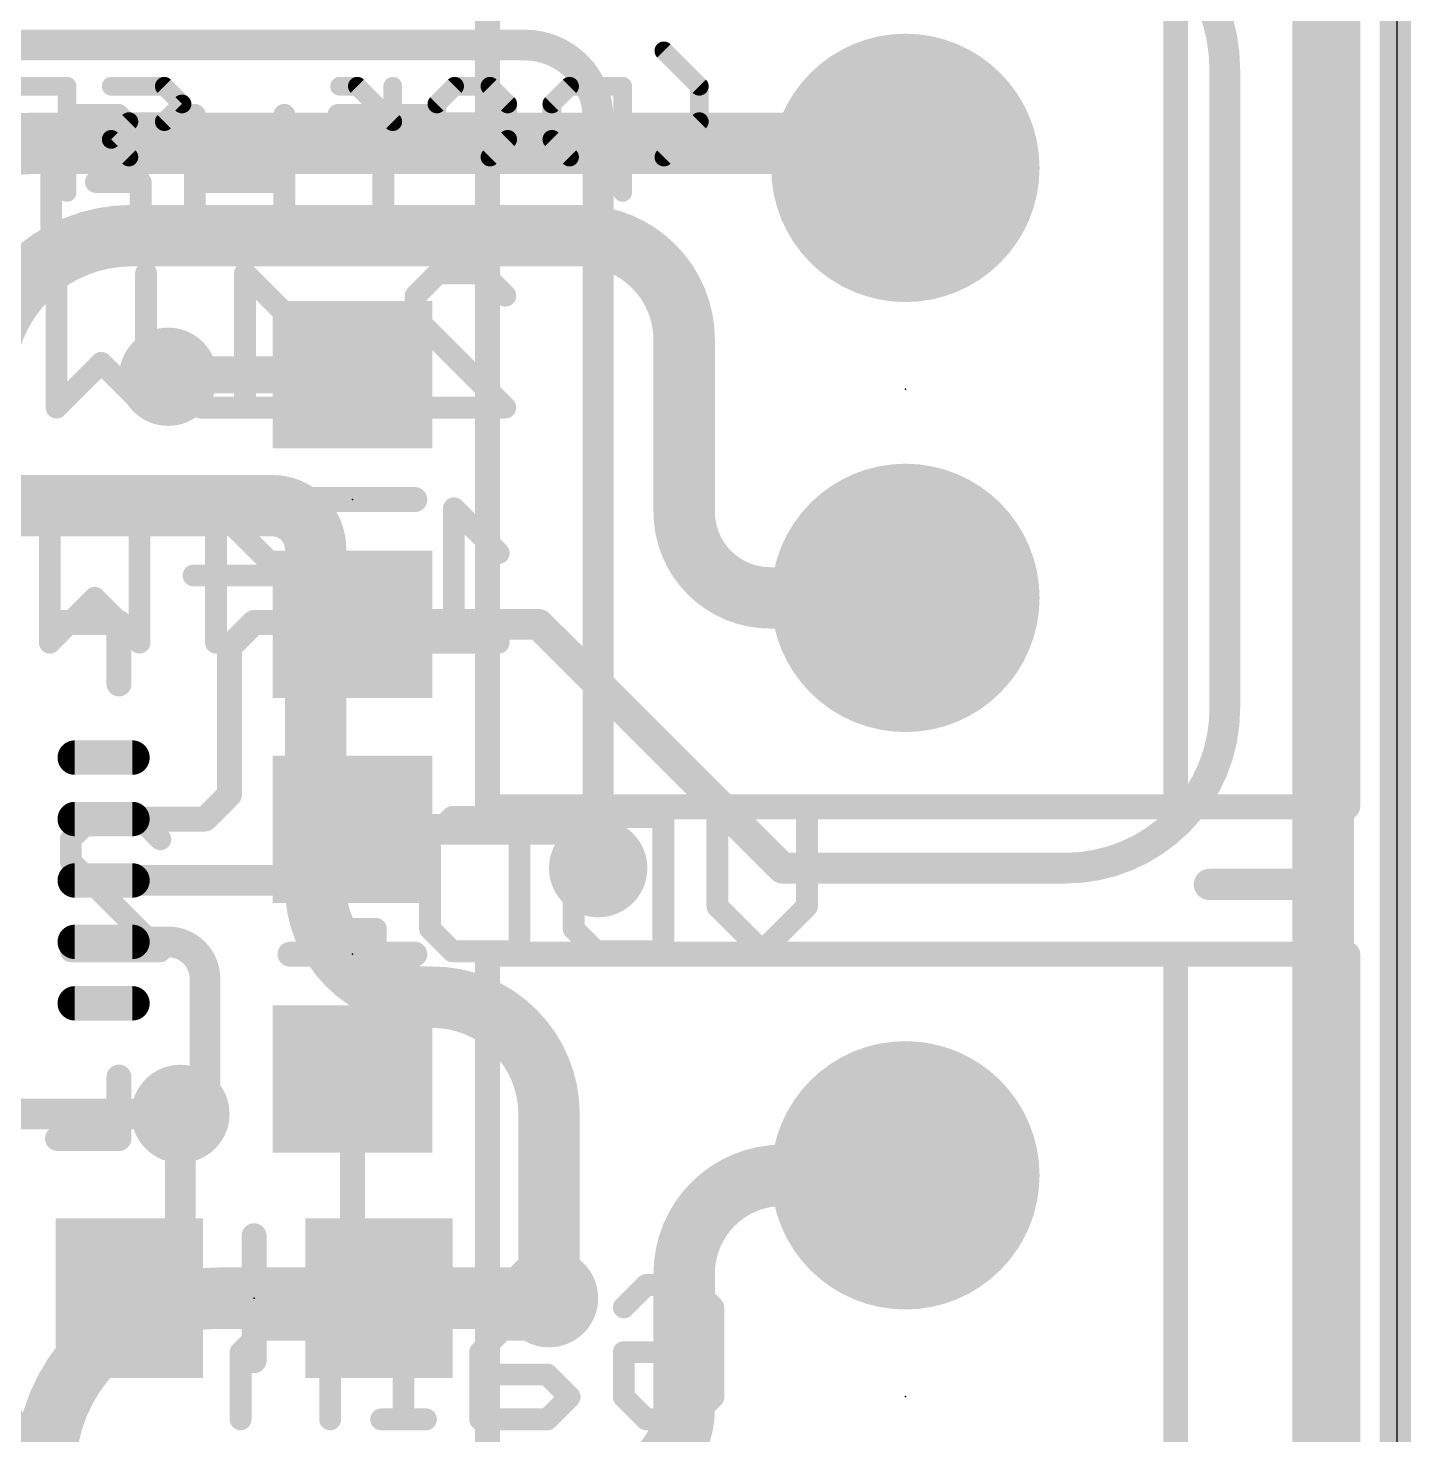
# Model space of a CAD drawing. Extents: x 0 to 23.1, y -0.1 to 28.2.
# Drawn here: x 11.86 to 23.11, y 9.49 to 20.94 of the extents above; entities that cross this region are included whole.
import ezdxf

# ---------------------------------------------------------------- set-up
doc = ezdxf.new("R2010")
doc.units = 0
for name, color, linetype in [('1', 12, 'CONTINUOUS'), ('16', 132, 'CONTINUOUS'), ('17', 110, 'CONTINUOUS'), ('18', 110, 'CONTINUOUS'), ('20', 53, 'CONTINUOUS'), ('21', 40, 'CONTINUOUS'), ('22', 6, 'CONTINUOUS'), ('23', 53, 'CONTINUOUS')]:
    doc.layers.add(name, color=color, linetype=linetype)

# ---------------------------------------------------------------- blocks, each defined once
blk = doc.blocks.new('RECT')
blk.add_solid([(-0.5, -0.5), (0.5, -0.5), (-0.5, 0.5), (0.5, 0.5)])
blk = doc.blocks.new('ROUNDP')
at = {"const_width": 0.5}
blk.add_lwpolyline([(0, -0.25, 1), (0, 0.25, 1), (0, -0.25)], format="xyb", dxfattribs=at)
blk = doc.blocks.new('RECT44800X120000R100')
at = {"const_width": 0.14}
blk.add_lwpolyline([(0.07, -0.235), (0.07, 0.235, 0.4142), (0, 0.305), (0, 0.305, 0.4142), (-0.07, 0.235), (-0.07, -0.235, 0.4142), (0, -0.305), (0, -0.305, 0.4142)], format="xyb", close=True, dxfattribs=at)
blk.add_solid([(-0.0254, -0.2604), (0.0254, -0.2604), (-0.0254, 0.2604), (0.0254, 0.2604)])
blk = doc.blocks.new('ROUNDV')
at = {"const_width": 0.5}
blk.add_lwpolyline([(0, -0.25, 1), (0, 0.25, 1), (0, -0.25)], format="xyb", dxfattribs=at)

msp = doc.modelspace()

# ---------------------------------------------------------------- linework, layer by layer
at = {"layer": '1'}
for points, const_width in [([(21.6, 20.6, 0.4142), (20.2, 22)], 0.25), ([(21.6625, 20.6, 1), (21.5375, 20.6)], 0.125), ([(21.5375, 20.6, 1), (21.6625, 20.6)], 0.125), ([(11.9, 20, 0.4142), (10, 18.1)], 0.5), ([(11.9, 20.125, 1), (11.9, 19.875)], 0.25), ([(11.9, 19.875, 1), (11.9, 20.125)], 0.25), ([(19, 19.8, 0.4142), (18.8, 20)], 0.5), ([(18.8, 20.125, 1), (18.8, 19.875)], 0.25), ([(18.8, 19.875, 1), (18.8, 20.125)], 0.25), ([(18.875, 19.8, 1), (19.125, 19.8)], 0.25), ([(12.7, 19.2484, 0.4142), (11.5, 18.0484)], 0.5), ([(12.7, 19.3734, 1), (12.7, 19.1234)], 0.25), ([(12.7, 19.1234, 1), (12.7, 19.3734)], 0.25), ([(16.2, 19.3734, 1), (16.2, 19.1234)], 0.25), ([(16.2, 19.1234, 1), (16.2, 19.3734)], 0.25), ([(17.2, 18.4, 0.4142), (16.3516, 19.2484)], 0.5), ([(16.3516, 19.3734, 1), (16.3516, 19.1234)], 0.25), ([(16.3516, 19.1234, 1), (16.3516, 19.3734)], 0.25), ([(17.325, 18.4, 1), (17.075, 18.4)], 0.25), ([(17.075, 18.4, 1), (17.325, 18.4)], 0.25), ([(13.016, 18.116, 0.4142), (13, 18.1)], 0.3), ([(13.016, 18.191, 1), (13.016, 18.041)], 0.15), ([(13.016, 18.041, 1), (13.016, 18.191)], 0.15), ([(14.5, 18.041, 1), (14.5, 18.191)], 0.15), ([(12.925, 18.1, 1), (13.075, 18.1)], 0.15), ([(17.2, 17, 0.4142), (17.9, 16.3)], 0.5), ([(17.325, 17, 1), (17.075, 17)], 0.25), ([(17.075, 17, 1), (17.325, 17)], 0.25), ([(17.9, 16.425, 1), (17.9, 16.175)], 0.25), ([(17.9, 16.175, 1), (17.9, 16.425)], 0.25), ([(19, 16.175, 1), (19, 16.425)], 0.25), ([(13.7, 16.1508, 1), (13.7, 16.0492)], 0.1016), ([(13.7359, 16.0641, 1), (13.6641, 16.1359)], 0.1016), ([(14.5, 16.1465, 1), (14.5, 16.0215)], 0.125), ([(14.5199, 16.1359, 1), (14.4481, 16.0641)], 0.1016), ([(14.4641, 16.0481, 1), (14.5359, 16.1199)], 0.1016), ([(14.484, 16.0492, 1), (14.484, 16.1508)], 0.1016), ([(16.0602, 16.1282, 1), (15.9718, 16.0398)], 0.125), ([(16.016, 16.0215, 1), (16.016, 16.1465)], 0.125), ([(13.5508, 15.9, 1), (13.4492, 15.9)], 0.1016), ([(13.4641, 15.9359, 1), (13.5359, 15.8641)], 0.1016), ([(20.3, 14.1, 0.4142), (21.6, 15.4)], 0.25), ([(21.6625, 15.4, 1), (21.5375, 15.4)], 0.125), ([(21.5375, 15.4, 1), (21.6625, 15.4)], 0.125), ([(13.5359, 14.6641, 1), (13.4641, 14.7359)], 0.1016), ([(13.4492, 14.7, 1), (13.5508, 14.7)], 0.1016), ([(12.475, 14.5508, 1), (12.475, 14.4492)], 0.1016), ([(13.2641, 14.5359, 1), (13.3359, 14.4641)], 0.1016), ([(13.3, 14.4492, 1), (13.3, 14.5508)], 0.1016), ([(14.084, 14, 0.4142), (14.5, 14.416)], 0.25), ([(14.5, 14.4785, 1), (14.5, 14.3535)], 0.125), ([(14.5625, 14.416, 1), (14.4375, 14.416)], 0.125), ([(16.5, 14.1, 0.4142), (16.184, 14.416)], 0.25), ([(16.184, 14.4785, 1), (16.184, 14.3535)], 0.125), ([(16.184, 14.3535, 1), (16.184, 14.4785)], 0.125), ([(18, 14.1625, 1), (18, 14.0375)], 0.125), ([(17.9558, 14.0558, 1), (18.0442, 14.1442)], 0.125), ([(20.3, 14.1625, 1), (20.3, 14.0375)], 0.125), ([(20.3, 14.0375, 1), (20.3, 14.1625)], 0.125), ([(12.475, 14.0625, 1), (12.475, 13.9375)], 0.125), ([(14.084, 14.0625, 1), (14.084, 13.9375)], 0.125), ([(14.084, 13.9375, 1), (14.084, 14.0625)], 0.125), ([(16.4375, 14.1, 1), (16.5625, 14.1)], 0.125), ([(12.475, 13.5625, 1), (12.475, 13.4375)], 0.125), ([(13.3, 13.2, 0.4142), (13, 13.5)], 0.25), ([(13, 13.5625, 1), (13, 13.4375)], 0.125), ([(13, 13.4375, 1), (13, 13.5625)], 0.125), ([(13.3625, 13.2, 1), (13.2375, 13.2)], 0.125), ([(13.2375, 13.2, 1), (13.3625, 13.2)], 0.125), ([(14.5508, 12.384, 1), (14.4492, 12.384)], 0.1016), ([(13.1, 12.1, 0.4142), (13.3, 12.3)], 0.25), ([(13.3625, 12.3, 1), (13.2375, 12.3)], 0.125), ([(13.2375, 12.3, 1), (13.3625, 12.3)], 0.125), ([(13.1, 12.1625, 1), (13.1, 12.0375)], 0.125), ([(13.1625, 12.1, 1), (13.0375, 12.1)], 0.125), ([(18, 11.6, 0.4142), (17.2, 10.8)], 0.5), ([(18, 11.725, 1), (18, 11.475)], 0.25), ([(18, 11.475, 1), (18, 11.725)], 0.25), ([(19, 11.475, 1), (19, 11.725)], 0.25), ([(12.684, 10.6, 0.4142), (13.1, 11.016)], 0.25), ([(13.1625, 11.016, 1), (13.0375, 11.016)], 0.125), ([(13.0375, 11.016, 1), (13.1625, 11.016)], 0.125), ([(17.325, 10.8, 1), (17.075, 10.8)], 0.25), ([(14.5359, 10.8519, 1), (14.4641, 10.7801)], 0.1016), ([(17.075, 10.8, 1), (17.325, 10.8)], 0.25), ([(14.4492, 10.816, 1), (14.5508, 10.816)], 0.1016), ([(14.716, 10.725, 1), (14.716, 10.475)], 0.25), ([(16.1, 10.475, 1), (16.1, 10.725)], 0.25), ([(12.684, 10.6625, 1), (12.684, 10.5375)], 0.125), ([(14.6801, 10.5641, 1), (14.7519, 10.6359)], 0.1016), ([(11.5, 9.9516, 0.4142), (12.4, 9.0516)], 0.5), ([(16.5516, 9.0516, 0.4142), (17.2, 9.7)], 0.5), ([(17.325, 9.7, 1), (17.075, 9.7)], 0.25), ([(17.075, 9.7, 1), (17.325, 9.7)], 0.25)]:
    msp.add_lwpolyline(points, format="xyb", dxfattribs=dict(at, const_width=const_width))
for points, const_width in [([(22.4, 6.9), (22.4, 21.2)], 0.5), ([(21.6, 15.4), (21.6, 20.6)], 0.25), ([(11.9, 20), (18.8, 20)], 0.5), ([(12.7, 19.2484), (16.2, 19.2484)], 0.5), ([(16.2, 19.2484), (16.3516, 19.2484)], 0.5), ([(17.2, 18.4), (17.2, 17)], 0.5), ([(14.5, 18.116), (13.016, 18.116)], 0.3), ([(17.9, 16.3), (19, 16.3)], 0.5), ([(13.5, 15.9), (13.7, 16.1)], 0.2032), ([(13.7, 16.1), (14.484, 16.1)], 0.2032), ([(14.5, 16.084), (16.016, 16.084)], 0.25), ([(14.484, 16.1), (14.5, 16.084)], 0.2032), ([(16.016, 16.084), (18, 14.1)], 0.25), ([(13.5, 14.7), (13.5, 15.9)], 0.2032), ([(13.3, 14.5), (13.5, 14.7)], 0.2032), ([(12.475, 14.5), (13.3, 14.5)], 0.2032), ([(14.5, 14.416), (16.184, 14.416)], 0.25), ([(18, 14.1), (20.3, 14.1)], 0.25), ([(12.475, 14), (14.084, 14)], 0.25), ([(12.475, 13.5), (13, 13.5)], 0.25), ([(13.3, 13.2), (13.3, 12.3)], 0.25), ([(14.5, 12.384), (14.5, 10.816)], 0.2032), ([(13.1, 12.1), (13.1, 11.016)], 0.25), ([(18, 11.6), (19, 11.6)], 0.5), ([(17.2, 9.7), (17.2, 10.8)], 0.5), ([(14.5, 10.816), (14.716, 10.6)], 0.2032), ([(16.1, 10.6), (14.716, 10.6)], 0.5)]:
    msp.add_lwpolyline(points, dxfattribs=dict(at, const_width=const_width))
at = {"layer": '16'}
for points, const_width in [([(22.987, 27.94), (22.987, 0)], 0.254), ([(15.9, 20.8), (6.1, 20.8)], 0.25), ([(16.5, 14.1), (16.5, 20.2)], 0.25), ([(13.85, 17.05), (10.75, 17.05)], 0.5), ([(14.2, 13.95), (14.2, 16.7)], 0.5), ([(15.15, 13.05), (15.1, 13.05)], 0.5), ([(16.1, 10.6), (16.1, 12.1)], 0.5), ([(13.1, 12.1), (10.4, 12.1)], 0.25), ([(13.4, 10.6), (16.1, 10.6)], 0.5)]:
    msp.add_lwpolyline(points, dxfattribs=dict(at, const_width=const_width))
for points, const_width in [([(16.5, 20.2, 0.4142), (15.9, 20.8)], 0.25), ([(15.9, 20.8625, 1), (15.9, 20.7375)], 0.125), ([(15.9, 20.7375, 1), (15.9, 20.8625)], 0.125), ([(16.5625, 20.2, 1), (16.4375, 20.2)], 0.125), ([(16.4375, 20.2, 1), (16.5625, 20.2)], 0.125), ([(14.2, 16.7, 0.4142), (13.85, 17.05)], 0.5), ([(13.85, 17.175, 1), (13.85, 16.925)], 0.25), ([(13.85, 16.925, 1), (13.85, 17.175)], 0.25), ([(14.325, 16.7, 1), (14.075, 16.7)], 0.25), ([(14.075, 16.7, 1), (14.325, 16.7)], 0.25), ([(14.2, 13.95, 0.4142), (15.1, 13.05)], 0.5), ([(14.325, 13.95, 1), (14.075, 13.95)], 0.25), ([(16.4375, 14.1, 1), (16.5625, 14.1)], 0.125), ([(14.075, 13.95, 1), (14.325, 13.95)], 0.25), ([(15.1, 13.175, 1), (15.1, 12.925)], 0.25), ([(16.1, 12.1, 0.4142), (15.15, 13.05)], 0.5), ([(15.15, 13.175, 1), (15.15, 12.925)], 0.25), ([(15.1, 12.925, 1), (15.1, 13.175)], 0.25), ([(15.15, 12.925, 1), (15.15, 13.175)], 0.25), ([(16.225, 12.1, 1), (15.975, 12.1)], 0.25), ([(13.1, 12.0375, 1), (13.1, 12.1625)], 0.125), ([(15.975, 12.1, 1), (16.225, 12.1)], 0.25), ([(13.4, 10.6, 0.4142), (12, 9.2)], 0.5), ([(13.4, 10.725, 1), (13.4, 10.475)], 0.25), ([(13.4, 10.475, 1), (13.4, 10.725)], 0.25), ([(16.1, 10.475, 1), (16.1, 10.725)], 0.25), ([(15.975, 10.6, 1), (16.225, 10.6)], 0.25)]:
    msp.add_lwpolyline(points, format="xyb", dxfattribs=dict(at, const_width=const_width))
at = {"layer": '20'}
msp.add_line((23, 26), (23, 2), dxfattribs=at)
at = {"layer": '21'}
for points, const_width in [([(15.6, 21.6), (15.6, 14.6)], 0.2032), ([(21.2, 14.6), (21.2, 21.6)], 0.2032), ([(22.6, 14.6), (22.6, 21.6)], 0.2032), ([(12.2299, 20.232), (12.0477, 20.0498)], 0.1778), ([(12.5943, 20.232), (12.2299, 20.232)], 0.1778), ([(12.7765, 20.0498), (12.5943, 20.232)], 0.1778), ([(13.2171, 19.1389), (13.2171, 20.232)], 0.1778), ([(13.9458, 20.232), (13.9458, 19.1389)], 0.1778), ([(14.3865, 20.232), (15.1152, 20.232)], 0.1778), ([(14.7509, 19.1389), (14.7509, 20.232)], 0.1778), ([(12.0477, 20.0498), (12.0477, 19.3211)], 0.1778), ([(12.7765, 19.6855), (12.4121, 19.6855)], 0.1778), ([(12.7765, 19.3211), (12.7765, 19.6855)], 0.1778), ([(13.2171, 19.6855), (13.9458, 19.6855)], 0.1778), ([(12.0477, 19.3211), (12.2299, 19.1389)], 0.1778), ([(12.5943, 19.1389), (12.7765, 19.3211)], 0.1778), ([(12.2299, 19.1389), (12.5943, 19.1389)], 0.1778), ([(13.992, 17.1), (15.008, 17.1)], 0.2032), ([(12.1, 16.1), (12.6, 16.1)], 0.2032), ([(12.6, 16.1), (12.6, 15.6)], 0.2032), ([(15.6, 14.6), (21.2, 14.6)], 0.2032), ([(21.2, 14.6), (22.6, 14.6)], 0.2032), ([(21.4738, 13.9677), (22.4907, 13.9677)], 0.254), ([(15.008, 13.4), (13.992, 13.4)], 0.2032), ([(21.2, 13.4), (15.6, 13.4)], 0.2032), ([(15.6, 13.4), (15.6, 6.4)], 0.2032), ([(22.6, 13.4), (21.2, 13.4)], 0.2032), ([(21.2, 6.4), (21.2, 13.4)], 0.2032), ([(22.6, 6.4), (22.6, 13.4)], 0.2032), ([(12.6, 11.9), (12.6, 12.4)], 0.2032), ([(12.1, 11.9), (12.6, 11.9)], 0.2032), ([(13.7, 11.108), (13.7, 10.092)], 0.2032)]:
    msp.add_lwpolyline(points, dxfattribs=dict(at, const_width=const_width))
for points, const_width in [([(12.2299, 20.2765, 1), (12.2299, 20.1876)], 0.0889), ([(12.2613, 20.2006, 1), (12.1985, 20.2635)], 0.0889), ([(12.6257, 20.2635, 1), (12.5628, 20.2006)], 0.0889), ([(12.5943, 20.1876, 1), (12.5943, 20.2765)], 0.0889), ([(13.2615, 20.232, 1), (13.1726, 20.232)], 0.0889), ([(13.9903, 20.232, 1), (13.9014, 20.232)], 0.0889), ([(14.3865, 20.2765, 1), (14.3865, 20.1876)], 0.0889), ([(14.7953, 20.232, 1), (14.7064, 20.232)], 0.0889), ([(15.1152, 20.1876, 1), (15.1152, 20.2765)], 0.0889), ([(12.0921, 20.0498, 1), (12.0032, 20.0498)], 0.0889), ([(12.0163, 20.0813, 1), (12.0791, 20.0184)], 0.0889), ([(12.745, 20.0184, 1), (12.8079, 20.0813)], 0.0889), ([(12.4121, 19.7299, 1), (12.4121, 19.641)], 0.0889), ([(12.8209, 19.6855, 1), (12.732, 19.6855)], 0.0889), ([(12.7765, 19.641, 1), (12.7765, 19.7299)], 0.0889), ([(13.2171, 19.7299, 1), (13.2171, 19.641)], 0.0889), ([(13.9458, 19.641, 1), (13.9458, 19.7299)], 0.0889), ([(12.0791, 19.3525, 1), (12.0163, 19.2897)], 0.0889), ([(12.0032, 19.3211, 1), (12.0921, 19.3211)], 0.0889), ([(12.732, 19.3211, 1), (12.8209, 19.3211)], 0.0889), ([(12.8079, 19.2897, 1), (12.745, 19.3525)], 0.0889), ([(12.2299, 19.1834, 1), (12.2299, 19.0944)], 0.0889), ([(12.1985, 19.1075, 1), (12.2613, 19.1703)], 0.0889), ([(12.5628, 19.1703, 1), (12.6257, 19.1075)], 0.0889), ([(12.5943, 19.0944, 1), (12.5943, 19.1834)], 0.0889), ([(13.1726, 19.1389, 1), (13.2615, 19.1389)], 0.0889), ([(13.9014, 19.1389, 1), (13.9903, 19.1389)], 0.0889), ([(14.7064, 19.1389, 1), (14.7953, 19.1389)], 0.0889), ([(13.992, 17.1508, 1), (13.992, 17.0492)], 0.1016), ([(15.008, 17.0492, 1), (15.008, 17.1508)], 0.1016), ([(12.1, 16.1508, 1), (12.1, 16.0492)], 0.1016), ([(12.6508, 16.1, 1), (12.5492, 16.1)], 0.1016), ([(12.6, 16.0492, 1), (12.6, 16.1508)], 0.1016), ([(12.5492, 15.6, 1), (12.6508, 15.6)], 0.1016), ([(15.6, 14.6508, 1), (15.6, 14.5492)], 0.1016), ([(21.2, 14.6508, 1), (21.2, 14.5492)], 0.1016), ([(21.2, 14.5492, 1), (21.2, 14.6508)], 0.1016), ([(22.6, 14.5492, 1), (22.6, 14.6508)], 0.1016), ([(15.5492, 14.6, 1), (15.6508, 14.6)], 0.1016), ([(21.1492, 14.6, 1), (21.2508, 14.6)], 0.1016), ([(22.5492, 14.6, 1), (22.6508, 14.6)], 0.1016), ([(21.4738, 14.0312, 1), (21.4738, 13.9042)], 0.127), ([(22.4907, 13.9042, 1), (22.4907, 14.0312)], 0.127), ([(13.992, 13.4508, 1), (13.992, 13.3492)], 0.1016), ([(15.008, 13.3492, 1), (15.008, 13.4508)], 0.1016), ([(15.6, 13.4508, 1), (15.6, 13.3492)], 0.1016), ([(15.6508, 13.4, 1), (15.5492, 13.4)], 0.1016), ([(21.2, 13.4508, 1), (21.2, 13.3492)], 0.1016), ([(21.2508, 13.4, 1), (21.1492, 13.4)], 0.1016), ([(21.2, 13.3492, 1), (21.2, 13.4508)], 0.1016), ([(22.6508, 13.4, 1), (22.5492, 13.4)], 0.1016), ([(22.6, 13.3492, 1), (22.6, 13.4508)], 0.1016), ([(12.6508, 12.4, 1), (12.5492, 12.4)], 0.1016), ([(12.1, 11.9508, 1), (12.1, 11.8492)], 0.1016), ([(12.5492, 11.9, 1), (12.6508, 11.9)], 0.1016), ([(12.6, 11.8492, 1), (12.6, 11.9508)], 0.1016), ([(13.7508, 11.108, 1), (13.6492, 11.108)], 0.1016), ([(13.6492, 10.092, 1), (13.7508, 10.092)], 0.1016)]:
    msp.add_lwpolyline(points, format="xyb", dxfattribs=dict(at, const_width=const_width))
at = {"layer": '22'}
for points, const_width in [([(17.0616, 20.7795, 1), (17.0077, 20.7256)], 0.0762), ([(12.2156, 20.4644, 1), (12.1394, 20.4644)], 0.0762), ([(12.1775, 20.4263, 1), (12.1775, 20.5025)], 0.0762), ([(12.5367, 20.5025, 1), (12.5367, 20.4263)], 0.0762), ([(12.9959, 20.4914, 1), (12.942, 20.4375)], 0.0762), ([(12.9689, 20.4263, 1), (12.9689, 20.5025)], 0.0762), ([(14.3959, 20.5025, 1), (14.3959, 20.4263)], 0.0762), ([(14.5669, 20.4914, 1), (14.513, 20.4375)], 0.0762), ([(14.54, 20.4263, 1), (14.54, 20.5025)], 0.0762), ([(14.8662, 20.4644, 1), (14.79, 20.4644)], 0.0762), ([(15.3314, 20.5025, 1), (15.3314, 20.4263)], 0.0762), ([(15.3584, 20.4375, 1), (15.3045, 20.4914)], 0.0762), ([(15.6465, 20.4914, 1), (15.5926, 20.4375)], 0.0762), ([(15.6195, 20.4263, 1), (15.6195, 20.5025)], 0.0762), ([(16.267, 20.5025, 1), (16.267, 20.4263)], 0.0762), ([(16.2939, 20.4375, 1), (16.24, 20.4914)], 0.0762), ([(16.7372, 20.4644, 1), (16.661, 20.4644)], 0.0762), ([(16.6991, 20.4263, 1), (16.6991, 20.5025)], 0.0762), ([(17.3609, 20.4644, 1), (17.2847, 20.4644)], 0.0762), ([(17.2959, 20.4375, 1), (17.3497, 20.4914)], 0.0762), ([(13.1399, 20.2934, 1), (13.086, 20.3473)], 0.0762), ([(13.086, 20.2934, 1), (13.1399, 20.3473)], 0.0762), ([(15.1604, 20.3473, 1), (15.2143, 20.2934)], 0.0762), ([(15.2255, 20.3204, 1), (15.1493, 20.3204)], 0.0762), ([(15.8017, 20.3204, 1), (15.7255, 20.3204)], 0.0762), ([(15.7367, 20.2934, 1), (15.7905, 20.3473)], 0.0762), ([(16.161, 20.3204, 1), (16.0848, 20.3204)], 0.0762), ([(16.096, 20.3473, 1), (16.1498, 20.2934)], 0.0762), ([(12.6808, 20.2144, 1), (12.6808, 20.1382)], 0.0762), ([(12.7077, 20.1494, 1), (12.6539, 20.2033)], 0.0762), ([(12.942, 20.2033, 1), (12.9959, 20.1494)], 0.0762), ([(12.9689, 20.1382, 1), (12.9689, 20.2144)], 0.0762), ([(14.8011, 20.1494, 1), (14.855, 20.2033)], 0.0762), ([(15.1874, 20.2144, 1), (15.1874, 20.1382)], 0.0762), ([(15.1493, 20.1763, 1), (15.2255, 20.1763)], 0.0762), ([(15.7636, 20.1382, 1), (15.7636, 20.2144)], 0.0762), ([(17.2847, 20.1763, 1), (17.3609, 20.1763)], 0.0762), ([(17.3497, 20.1494, 1), (17.2959, 20.2033)], 0.0762), ([(12.5637, 20.0592, 1), (12.5098, 20.0053)], 0.0762), ([(12.5098, 20.0592, 1), (12.5637, 20.0053)], 0.0762), ([(15.7255, 20.0323, 1), (15.8017, 20.0323)], 0.0762), ([(15.7905, 20.0053, 1), (15.7367, 20.0592)], 0.0762), ([(16.1498, 20.0592, 1), (16.096, 20.0053)], 0.0762), ([(16.0848, 20.0323, 1), (16.161, 20.0323)], 0.0762), ([(12.1775, 19.8501, 1), (12.1775, 19.9263)], 0.0762), ([(12.6808, 19.9263, 1), (12.6808, 19.8501)], 0.0762), ([(12.6539, 19.8613, 1), (12.7077, 19.9151)], 0.0762), ([(13.113, 19.8501, 1), (13.113, 19.9263)], 0.0762), ([(14.79, 19.8882, 1), (14.8662, 19.8882)], 0.0762), ([(15.3314, 19.9263, 1), (15.3314, 19.8501)], 0.0762), ([(15.5926, 19.9151, 1), (15.6465, 19.8613)], 0.0762), ([(15.6195, 19.8501, 1), (15.6195, 19.9263)], 0.0762), ([(16.267, 19.9263, 1), (16.267, 19.8501)], 0.0762), ([(16.24, 19.8613, 1), (16.2939, 19.9151)], 0.0762), ([(16.6991, 19.8501, 1), (16.6991, 19.9263)], 0.0762), ([(17.0077, 19.9151, 1), (17.0616, 19.8613)], 0.0762), ([(12.1394, 19.6001, 1), (12.2156, 19.6001)], 0.0762), ([(16.661, 19.6001, 1), (16.7372, 19.6001)], 0.0762), ([(12.1363, 18.942, 1), (12.0474, 18.942)], 0.0889), ([(12.8651, 18.942, 1), (12.7762, 18.942)], 0.0889), ([(13.6571, 18.9735, 1), (13.5942, 18.9106)], 0.0889), ([(13.6701, 18.942, 1), (13.5812, 18.942)], 0.0889), ([(15.1975, 18.9865, 1), (15.1975, 18.8976)], 0.0889), ([(15.229, 18.9106, 1), (15.1661, 18.9735)], 0.0889), ([(15.5933, 18.9735, 1), (15.5305, 18.9106)], 0.0889), ([(15.5619, 18.8976, 1), (15.5619, 18.9865)], 0.0889), ([(14.9839, 18.7913, 1), (15.0468, 18.7284)], 0.0889), ([(15.0598, 18.7598, 1), (14.9709, 18.7598)], 0.0889), ([(15.7127, 18.7284, 1), (15.7755, 18.7913)], 0.0889), ([(15.0468, 18.6091, 1), (14.9839, 18.5462)], 0.0889), ([(13.9586, 18.5462, 1), (14.0214, 18.6091)], 0.0889), ([(14.9709, 18.5777, 1), (15.0598, 18.5777)], 0.0889), ([(12.4877, 18.2447, 1), (12.4248, 18.1818)], 0.0889), ([(12.4877, 18.1818, 1), (12.4248, 18.2447)], 0.0889), ([(14.3925, 18.0755, 1), (14.3925, 17.9866)], 0.0889), ([(14.437, 18.0311, 1), (14.3481, 18.0311)], 0.0889), ([(14.6192, 18.0311, 1), (14.5303, 18.0311)], 0.0889), ([(14.5747, 17.9866, 1), (14.5747, 18.0755)], 0.0889), ([(12.0604, 17.8803, 1), (12.1233, 17.8175)], 0.0889), ([(12.0474, 17.8489, 1), (12.1363, 17.8489)], 0.0889), ([(12.7762, 17.8489, 1), (12.8651, 17.8489)], 0.0889), ([(12.7892, 17.8175, 1), (12.852, 17.8803)], 0.0889), ([(13.2613, 17.8934, 1), (13.2613, 17.8044)], 0.0889), ([(13.5812, 17.8489, 1), (13.6701, 17.8489)], 0.0889), ([(13.99, 17.8044, 1), (13.99, 17.8934)], 0.0889), ([(14.3925, 17.8934, 1), (14.3925, 17.8044)], 0.0889), ([(14.3481, 17.8489, 1), (14.437, 17.8489)], 0.0889), ([(14.5303, 17.8489, 1), (14.6192, 17.8489)], 0.0889), ([(14.5747, 17.8044, 1), (14.5747, 17.8934)], 0.0889), ([(15.0153, 17.8934, 1), (15.0153, 17.8044)], 0.0889), ([(15.7127, 17.8175, 1), (15.7755, 17.8803)], 0.0889), ([(15.7441, 17.8044, 1), (15.7441, 17.8934)], 0.0889), ([(12.0823, 17.029, 1), (11.9934, 17.029)], 0.0889), ([(12.8111, 17.029, 1), (12.7222, 17.029)], 0.0889), ([(13.4209, 17.0605, 1), (13.358, 16.9976)], 0.0889), ([(13.4339, 17.029, 1), (13.345, 17.029)], 0.0889), ([(15.3572, 17.0605, 1), (15.2943, 16.9976)], 0.0889), ([(15.3702, 17.029, 1), (15.2813, 17.029)], 0.0889), ([(15.6587, 16.6332, 1), (15.7215, 16.6961)], 0.0889), ([(13.2073, 16.5269, 1), (13.2073, 16.438)], 0.0889), ([(13.9046, 16.451, 1), (13.9674, 16.5139)], 0.0889), ([(13.936, 16.438, 1), (13.936, 16.5269)], 0.0889), ([(12.4337, 16.3317, 1), (12.3708, 16.2688)], 0.0889), ([(12.4337, 16.2688, 1), (12.3708, 16.3317)], 0.0889), ([(14.3385, 16.1625, 1), (14.3385, 16.0736)], 0.0889), ([(14.383, 16.1181, 1), (14.2941, 16.1181)], 0.0889), ([(14.5652, 16.1181, 1), (14.4763, 16.1181)], 0.0889), ([(14.5207, 16.0736, 1), (14.5207, 16.1625)], 0.0889), ([(11.9934, 15.9359, 1), (12.0823, 15.9359)], 0.0889), ([(12.0064, 15.9673, 1), (12.0693, 15.9045)], 0.0889), ([(12.7222, 15.9359, 1), (12.8111, 15.9359)], 0.0889), ([(12.7352, 15.9045, 1), (12.798, 15.9673)], 0.0889), ([(13.345, 15.9359, 1), (13.4339, 15.9359)], 0.0889), ([(14.3385, 15.9803, 1), (14.3385, 15.8915)], 0.0889), ([(14.2941, 15.9359, 1), (14.383, 15.9359)], 0.0889), ([(14.4763, 15.9359, 1), (14.5652, 15.9359)], 0.0889), ([(14.5207, 15.8915, 1), (14.5207, 15.9803)], 0.0889), ([(14.9613, 15.9803, 1), (14.9613, 15.8915)], 0.0889), ([(15.2813, 15.9359, 1), (15.3702, 15.9359)], 0.0889), ([(15.6901, 15.8915, 1), (15.6901, 15.9803)], 0.0889), ([(12.3902, 14.5615, 1), (12.3902, 14.4726)], 0.0889), ([(12.4217, 14.4856, 1), (12.3588, 14.5485)], 0.0889), ([(12.7861, 14.5485, 1), (12.7232, 14.4856)], 0.0889), ([(12.7546, 14.4726, 1), (12.7546, 14.5615)], 0.0889), ([(15.3137, 14.5615, 1), (15.3137, 14.4726)], 0.0889), ([(15.3452, 14.4856, 1), (15.2823, 14.5485)], 0.0889), ([(15.9048, 14.517, 1), (15.8159, 14.517)], 0.0889), ([(15.8603, 14.4726, 1), (15.8603, 14.5615)], 0.0889), ([(16.4831, 14.5615, 1), (16.4831, 14.4726)], 0.0889), ([(16.5146, 14.4856, 1), (16.4517, 14.5485)], 0.0889), ([(17.0742, 14.517, 1), (16.9853, 14.517)], 0.0889), ([(17.0297, 14.4726, 1), (17.0297, 14.5615)], 0.0889), ([(17.5148, 14.517, 1), (17.4259, 14.517)], 0.0889), ([(18.2436, 14.517, 1), (18.1547, 14.517)], 0.0889), ([(12.1766, 14.3663, 1), (12.2395, 14.3034)], 0.0889), ([(12.2525, 14.3348, 1), (12.1636, 14.3348)], 0.0889), ([(12.9054, 14.3034, 1), (12.9682, 14.3663)], 0.0889), ([(15.1001, 14.3663, 1), (15.163, 14.3034)], 0.0889), ([(15.176, 14.3348, 1), (15.0871, 14.3348)], 0.0889), ([(16.3454, 14.3348, 1), (16.2565, 14.3348)], 0.0889), ([(16.2695, 14.3663, 1), (16.3324, 14.3034)], 0.0889), ([(12.2395, 14.1841, 1), (12.1766, 14.1212)], 0.0889), ([(14.5087, 14.1971, 1), (14.5087, 14.1082)], 0.0889), ([(14.5532, 14.1527, 1), (14.4643, 14.1527)], 0.0889), ([(14.7354, 14.1527, 1), (14.6465, 14.1527)], 0.0889), ([(14.6909, 14.1082, 1), (14.6909, 14.1971)], 0.0889), ([(12.1636, 14.1527, 1), (12.2525, 14.1527)], 0.0889), ([(14.5087, 14.0149, 1), (14.5087, 13.926)], 0.0889), ([(14.4643, 13.9705, 1), (14.5532, 13.9705)], 0.0889), ([(14.6465, 13.9705, 1), (14.7354, 13.9705)], 0.0889), ([(14.6909, 13.926, 1), (14.6909, 14.0149)], 0.0889), ([(17.5018, 13.8197, 1), (17.4389, 13.7568)], 0.0889), ([(18.2305, 13.7568, 1), (18.1677, 13.8197)], 0.0889), ([(17.4259, 13.7883, 1), (17.5148, 13.7883)], 0.0889), ([(18.1547, 13.7883, 1), (18.2436, 13.7883)], 0.0889), ([(14.5532, 13.6061, 1), (14.4643, 13.6061)], 0.0889), ([(14.5087, 13.6505, 1), (14.5087, 13.5616)], 0.0889), ([(14.7354, 13.6061, 1), (14.6465, 13.6061)], 0.0889), ([(14.6909, 13.5616, 1), (14.6909, 13.6505)], 0.0889), ([(15.163, 13.6375, 1), (15.1001, 13.5747)], 0.0889), ([(15.0871, 13.6061, 1), (15.176, 13.6061)], 0.0889), ([(16.2565, 13.6061, 1), (16.3454, 13.6061)], 0.0889), ([(16.3324, 13.6375, 1), (16.2695, 13.5747)], 0.0889), ([(12.2081, 13.4684, 1), (12.2081, 13.3795)], 0.0889), ([(12.9368, 13.3795, 1), (12.9368, 13.4684)], 0.0889), ([(14.5087, 13.4684, 1), (14.5087, 13.3795)], 0.0889), ([(14.6909, 13.3795, 1), (14.6909, 13.4684)], 0.0889), ([(15.3137, 13.4684, 1), (15.3137, 13.3795)], 0.0889), ([(15.8603, 13.3795, 1), (15.8603, 13.4684)], 0.0889), ([(16.4831, 13.4684, 1), (16.4831, 13.3795)], 0.0889), ([(17.0297, 13.3795, 1), (17.0297, 13.4684)], 0.0889), ([(12.9054, 13.3925, 1), (12.9682, 13.4553)], 0.0889), ([(14.4643, 13.4239, 1), (14.5532, 13.4239)], 0.0889), ([(14.6465, 13.4239, 1), (14.7354, 13.4239)], 0.0889), ([(15.2823, 13.3925, 1), (15.3452, 13.4553)], 0.0889), ([(15.8159, 13.4239, 1), (15.9048, 13.4239)], 0.0889), ([(16.4517, 13.3925, 1), (16.5146, 13.4553)], 0.0889), ([(16.9853, 13.4239, 1), (17.0742, 13.4239)], 0.0889), ([(17.8033, 13.4553, 1), (17.8662, 13.3925)], 0.0889), ([(17.8033, 13.3925, 1), (17.8662, 13.4553)], 0.0889), ([(14.9606, 10.8892, 1), (14.8717, 10.8892)], 0.0889), ([(16.8905, 10.7515, 1), (16.8905, 10.6626)], 0.0889), ([(16.922, 10.6756, 1), (16.8591, 10.7385)], 0.0889), ([(17.2863, 10.7385, 1), (17.2235, 10.6756)], 0.0889), ([(17.2549, 10.6626, 1), (17.2549, 10.7515)], 0.0889), ([(14.8717, 10.707, 1), (14.9606, 10.707)], 0.0889), ([(16.6769, 10.5563, 1), (16.7398, 10.4934)], 0.0889), ([(17.4816, 10.5248, 1), (17.3926, 10.5248)], 0.0889), ([(17.4057, 10.4934, 1), (17.4685, 10.5563)], 0.0889), ([(13.7721, 10.3871, 1), (13.7721, 10.2982)], 0.0889), ([(13.8036, 10.3112, 1), (13.7407, 10.3741)], 0.0889), ([(14.3632, 10.3427, 1), (14.2743, 10.3427)], 0.0889), ([(14.3187, 10.2982, 1), (14.3187, 10.3871)], 0.0889), ([(14.9161, 10.3871, 1), (14.9161, 10.2982)], 0.0889), ([(14.9606, 10.3427, 1), (14.8717, 10.3427)], 0.0889), ([(15.0983, 10.2982, 1), (15.0983, 10.3871)], 0.0889), ([(15.7211, 10.3871, 1), (15.7211, 10.2982)], 0.0889), ([(15.7526, 10.3112, 1), (15.6897, 10.3741)], 0.0889), ([(16.0855, 10.2982, 1), (16.0855, 10.3871)], 0.0889), ([(13.5585, 10.1919, 1), (13.6214, 10.129)], 0.0889), ([(13.6344, 10.1605, 1), (13.5455, 10.1605)], 0.0889), ([(15.5075, 10.1919, 1), (15.5704, 10.129)], 0.0889), ([(15.5834, 10.1605, 1), (15.4945, 10.1605)], 0.0889), ([(16.7083, 10.2049, 1), (16.7083, 10.116)], 0.0889), ([(16.7528, 10.1605, 1), (16.6639, 10.1605)], 0.0889), ([(17.0727, 10.116, 1), (17.0727, 10.2049)], 0.0889), ([(15.539, 10.0227, 1), (15.539, 9.9338)], 0.0889), ([(16.1169, 10.0097, 1), (16.0541, 9.9468)], 0.0889), ([(16.0855, 9.9338, 1), (16.0855, 10.0227)], 0.0889), ([(16.2991, 9.7647, 1), (16.2363, 9.8275)], 0.0889), ([(16.2363, 9.7647, 1), (16.2991, 9.8275)], 0.0889), ([(16.7398, 9.8275, 1), (16.6769, 9.7647)], 0.0889), ([(17.4685, 9.7647, 1), (17.4057, 9.8275)], 0.0889), ([(16.6639, 9.7961, 1), (16.7528, 9.7961)], 0.0889), ([(17.3926, 9.7961, 1), (17.4816, 9.7961)], 0.0889), ([(13.5455, 9.6139, 1), (13.6344, 9.6139)], 0.0889), ([(14.2743, 9.6139, 1), (14.3632, 9.6139)], 0.0889), ([(14.7339, 9.6584, 1), (14.7339, 9.5695)], 0.0889), ([(14.8717, 9.6139, 1), (14.9606, 9.6139)], 0.0889), ([(15.0983, 9.5695, 1), (15.0983, 9.6584)], 0.0889), ([(15.539, 9.6584, 1), (15.539, 9.5695)], 0.0889), ([(15.4945, 9.6139, 1), (15.5834, 9.6139)], 0.0889), ([(16.0541, 9.6453, 1), (16.1169, 9.5825)], 0.0889), ([(16.0855, 9.5695, 1), (16.0855, 9.6584)], 0.0889), ([(16.8905, 9.6584, 1), (16.8905, 9.5695)], 0.0889), ([(16.8591, 9.5825, 1), (16.922, 9.6453)], 0.0889), ([(17.2235, 9.6453, 1), (17.2863, 9.5825)], 0.0889), ([(17.2549, 9.5695, 1), (17.2549, 9.6584)], 0.0889)]:
    msp.add_lwpolyline(points, format="xyb", dxfattribs=dict(at, const_width=const_width))
for points, const_width in [([(17.3228, 20.4644), (17.0347, 20.7525)], 0.1524), ([(12.1775, 20.4644), (11.7453, 20.4644)], 0.1524), ([(12.1775, 19.6001), (12.1775, 20.4644)], 0.1524), ([(12.9689, 20.4644), (12.5367, 20.4644)], 0.1524), ([(13.113, 20.3204), (12.9689, 20.4644)], 0.1524), ([(14.54, 20.4644), (14.3959, 20.4644)], 0.1524), ([(14.8281, 20.1763), (14.54, 20.4644)], 0.1524), ([(14.8281, 19.8882), (14.8281, 20.4644)], 0.1524), ([(15.3314, 20.4644), (15.1874, 20.3204)], 0.1524), ([(15.6195, 20.4644), (15.3314, 20.4644)], 0.1524), ([(15.7636, 20.3204), (15.6195, 20.4644)], 0.1524), ([(16.267, 20.4644), (16.1229, 20.3204)], 0.1524), ([(16.6991, 20.4644), (16.267, 20.4644)], 0.1524), ([(16.6991, 19.6001), (16.6991, 20.4644)], 0.1524), ([(17.3228, 20.1763), (17.3228, 20.4644)], 0.1524), ([(12.9689, 20.1763), (13.113, 20.3204)], 0.1524), ([(15.1874, 20.3204), (15.1874, 20.1763)], 0.1524), ([(15.7636, 20.0323), (15.7636, 20.3204)], 0.1524), ([(16.1229, 20.3204), (16.1229, 20.0323)], 0.1524), ([(12.5367, 20.0323), (12.6808, 20.1763)], 0.1524), ([(12.6808, 20.1763), (12.9689, 20.1763)], 0.1524), ([(15.1874, 20.1763), (15.7636, 20.1763)], 0.1524), ([(17.0347, 19.8882), (17.3228, 20.1763)], 0.1524), ([(12.6808, 19.8882), (12.5367, 20.0323)], 0.1524), ([(15.6195, 19.8882), (15.7636, 20.0323)], 0.1524), ([(16.1229, 20.0323), (16.267, 19.8882)], 0.1524), ([(11.7453, 19.8882), (12.1775, 19.8882)], 0.1524), ([(13.113, 19.8882), (12.6808, 19.8882)], 0.1524), ([(15.3314, 19.8882), (15.6195, 19.8882)], 0.1524), ([(16.267, 19.8882), (16.6991, 19.8882)], 0.1524), ([(12.0919, 17.8489), (12.0919, 18.942)], 0.1778), ([(12.8206, 18.942), (12.8206, 17.8489)], 0.1778), ([(13.99, 18.5777), (13.6256, 18.942)], 0.1778), ([(13.6256, 18.942), (13.6256, 17.8489)], 0.1778), ([(15.0153, 18.7598), (15.1975, 18.942)], 0.1778), ([(15.1975, 18.942), (15.5619, 18.942)], 0.1778), ([(15.5619, 18.942), (15.7441, 18.7598)], 0.1778), ([(15.0153, 18.5777), (15.0153, 18.7598)], 0.1778), ([(15.7441, 17.8489), (15.0153, 18.5777)], 0.1778), ([(12.4562, 18.2133), (12.0919, 17.8489)], 0.1778), ([(12.8206, 17.8489), (12.4562, 18.2133)], 0.1778), ([(14.5747, 18.0311), (14.3925, 18.0311)], 0.1778), ([(14.3925, 18.0311), (14.3925, 17.8489)], 0.1778), ([(14.5747, 17.8489), (14.5747, 18.0311)], 0.1778), ([(13.99, 17.8489), (13.2613, 17.8489)], 0.1778), ([(14.3925, 17.8489), (14.5747, 17.8489)], 0.1778), ([(15.0153, 17.8489), (15.7441, 17.8489)], 0.1778), ([(12.0379, 15.9359), (12.0379, 17.029)], 0.1778), ([(12.7666, 17.029), (12.7666, 15.9359)], 0.1778), ([(13.3894, 15.9359), (13.3894, 17.029)], 0.1778), ([(13.3894, 17.029), (13.936, 16.4825)], 0.1778), ([(15.6901, 16.6647), (15.3257, 17.029)], 0.1778), ([(15.3257, 17.029), (15.3257, 15.9359)], 0.1778), ([(13.936, 16.4825), (13.2073, 16.4825)], 0.1778), ([(12.4022, 16.3003), (12.0379, 15.9359)], 0.1778), ([(12.7666, 15.9359), (12.4022, 16.3003)], 0.1778), ([(14.5207, 16.1181), (14.3385, 16.1181)], 0.1778), ([(14.3385, 16.1181), (14.3385, 15.9359)], 0.1778), ([(14.5207, 15.9359), (14.5207, 16.1181)], 0.1778), ([(14.3385, 15.9359), (14.5207, 15.9359)], 0.1778), ([(15.6901, 15.9359), (14.9613, 15.9359)], 0.1778), ([(12.2081, 14.3348), (12.3902, 14.517)], 0.1778), ([(12.3902, 14.517), (12.7546, 14.517)], 0.1778), ([(12.7546, 14.517), (12.9368, 14.3348)], 0.1778), ([(15.1316, 14.3348), (15.3137, 14.517)], 0.1778), ([(15.3137, 14.517), (15.8603, 14.517)], 0.1778), ([(15.8603, 14.517), (15.8603, 13.4239)], 0.1778), ([(16.301, 14.3348), (16.4831, 14.517)], 0.1778), ([(16.4831, 14.517), (17.0297, 14.517)], 0.1778), ([(17.0297, 14.517), (17.0297, 13.4239)], 0.1778), ([(17.4703, 13.7883), (17.4703, 14.517)], 0.1778), ([(18.1991, 14.517), (18.1991, 13.7883)], 0.1778), ([(12.2081, 14.1527), (12.2081, 14.3348)], 0.1778), ([(15.1316, 13.6061), (15.1316, 14.3348)], 0.1778), ([(16.301, 13.6061), (16.301, 14.3348)], 0.1778), ([(12.9368, 13.4239), (12.2081, 14.1527)], 0.1778), ([(14.6909, 14.1527), (14.5087, 14.1527)], 0.1778), ([(14.5087, 14.1527), (14.5087, 13.9705)], 0.1778), ([(14.6909, 13.9705), (14.6909, 14.1527)], 0.1778), ([(14.5087, 13.9705), (14.6909, 13.9705)], 0.1778), ([(17.8347, 13.4239), (17.4703, 13.7883)], 0.1778), ([(18.1991, 13.7883), (17.8347, 13.4239)], 0.1778), ([(14.6909, 13.6061), (14.5087, 13.6061)], 0.1778), ([(14.5087, 13.6061), (14.5087, 13.4239)], 0.1778), ([(14.6909, 13.4239), (14.6909, 13.6061)], 0.1778), ([(15.3137, 13.4239), (15.1316, 13.6061)], 0.1778), ([(16.4831, 13.4239), (16.301, 13.6061)], 0.1778), ([(12.2081, 13.4239), (12.9368, 13.4239)], 0.1778), ([(14.5087, 13.4239), (14.6909, 13.4239)], 0.1778), ([(15.8603, 13.4239), (15.3137, 13.4239)], 0.1778), ([(17.0297, 13.4239), (16.4831, 13.4239)], 0.1778), ([(14.9161, 10.8892), (14.9161, 10.707)], 0.1778), ([(16.7083, 10.5248), (16.8905, 10.707)], 0.1778), ([(16.8905, 10.707), (17.2549, 10.707)], 0.1778), ([(17.2549, 10.707), (17.4371, 10.5248)], 0.1778), ([(17.4371, 10.5248), (17.4371, 9.7961)], 0.1778), ([(13.7721, 10.3427), (13.59, 10.1605)], 0.1778), ([(14.3187, 10.3427), (13.7721, 10.3427)], 0.1778), ([(14.3187, 9.6139), (14.3187, 10.3427)], 0.1778), ([(15.0983, 10.3427), (14.9161, 10.3427)], 0.1778), ([(14.9161, 10.3427), (14.9161, 9.6139)], 0.1778), ([(15.7211, 10.3427), (15.539, 10.1605)], 0.1778), ([(16.0855, 10.3427), (15.7211, 10.3427)], 0.1778), ([(13.59, 10.1605), (13.59, 9.6139)], 0.1778), ([(15.539, 10.1605), (15.539, 9.6139)], 0.1778), ([(16.7083, 9.7961), (16.7083, 10.1605)], 0.1778), ([(16.7083, 10.1605), (17.0727, 10.1605)], 0.1778), ([(16.0855, 9.9783), (15.539, 9.9783)], 0.1778), ([(16.2677, 9.7961), (16.0855, 9.9783)], 0.1778), ([(16.0855, 9.6139), (16.2677, 9.7961)], 0.1778), ([(16.8905, 9.6139), (16.7083, 9.7961)], 0.1778), ([(17.4371, 9.7961), (17.2549, 9.6139)], 0.1778), ([(15.0983, 9.6139), (14.7339, 9.6139)], 0.1778), ([(15.539, 9.6139), (16.0855, 9.6139)], 0.1778), ([(17.2549, 9.6139), (16.8905, 9.6139)], 0.1778)]:
    msp.add_lwpolyline(points, dxfattribs=dict(at, const_width=const_width))
at = {"layer": '23'}
for p in [(19, 18), (14.5, 17.1), (14.5, 13.4), (13.7, 10.6), (19, 9.8)]:
    msp.add_point(p, dxfattribs=at)

# ---------------------------------------------------------------- block references
at = {"layer": '1', "xscale": 1.2, "yscale": 1.3}
for p, rotation in [((14.5, 18.116), 90), ((14.5, 16.084), 90), ((14.5, 14.416), 270), ((14.5, 12.384), 270)]:
    msp.add_blockref('RECT', p, dxfattribs=dict(at, rotation=rotation))
at = {"layer": '1', "rotation": 90}
for p in [(12.475, 15), (12.475, 14.5), (12.475, 14), (12.475, 13.5), (12.475, 13)]:
    msp.add_blockref('RECT44800X120000R100', p, dxfattribs=at)
at = {"layer": '1', "xscale": 1.2, "yscale": 1.3}
for p in [(12.684, 10.6), (14.716, 10.6)]:
    msp.add_blockref('RECT', p, dxfattribs=at)
at = {"layer": '17', "xscale": 2.1844, "yscale": 2.1844, "rotation": 90}
for p in [(19, 19.8), (19, 19.8), (19, 16.3), (19, 16.3), (19, 11.6), (19, 11.6)]:
    msp.add_blockref('ROUNDP', p, dxfattribs=at)
at = {"layer": '18', "xscale": 0.8001, "yscale": 0.8001}
for p in [(13, 18.1), (13, 18.1), (16.5, 14.1), (16.5, 14.1), (13.1, 12.1), (13.1, 12.1), (16.1, 10.6), (16.1, 10.6)]:
    msp.add_blockref('ROUNDV', p, dxfattribs=at)

doc.saveas('drawing.dxf')
